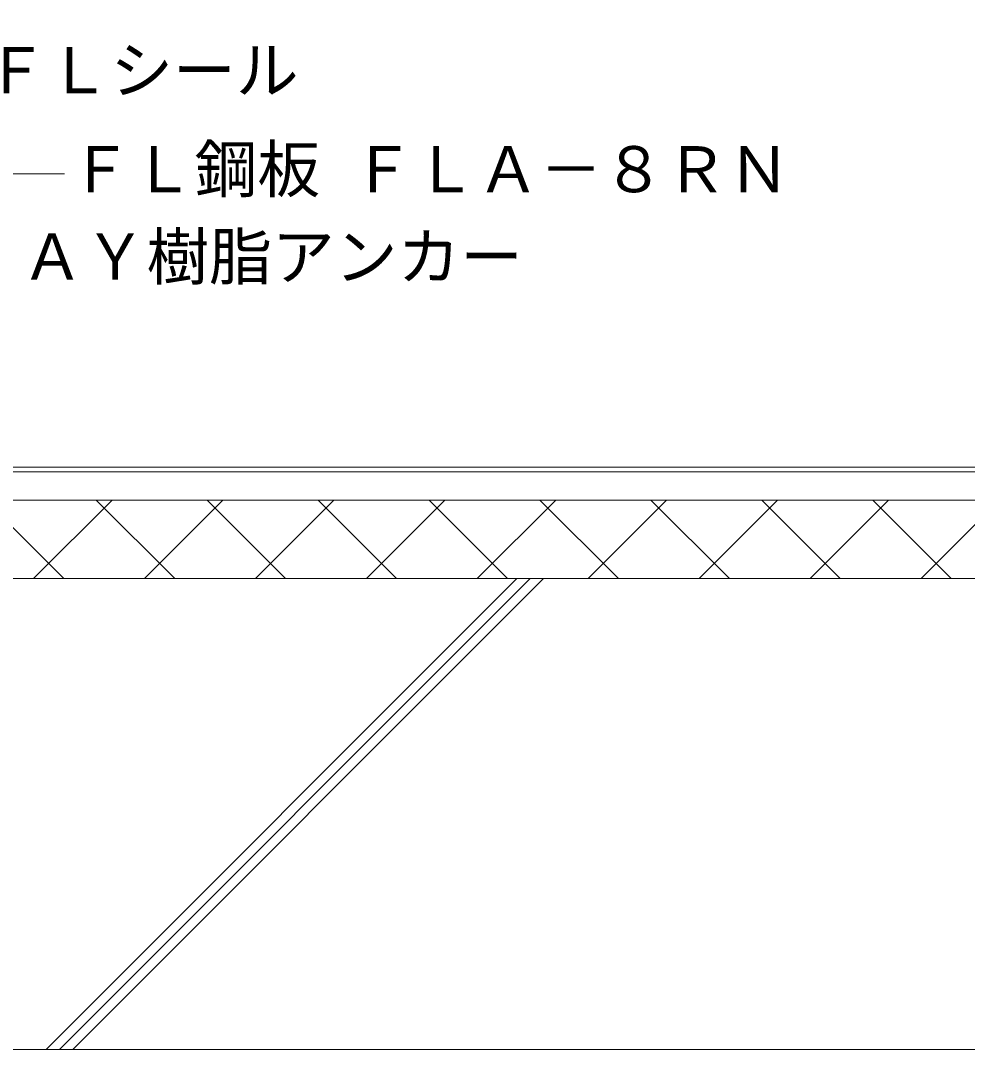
# Model space of a CAD drawing. Units: millimetres, scale not verified. Extents: x -597 to 717, y -504 to 387.
# Drawn here: x -362.5 to -60.7, y -260.9 to 66.8 of the extents above; entities that cross this region are included whole.
import ezdxf
from ezdxf.enums import TextEntityAlignment as Align

# ---------------------------------------------------------------- set-up
doc = ezdxf.new("R2010")
doc.units = ezdxf.units.MM
doc.header["$LTSCALE"] = 5
for name, color, linetype, lineweight in [('0-0', 7, 'Continuous', 9), ('1-0', 7, 'Continuous', 9), ('4-0', 7, 'Continuous', 9), ('4-1_ＡＹパネルＶ', 7, 'Continuous', 9), ('E-0', 7, 'Continuous', 9)]:
    doc.layers.add(name, color=color, linetype=linetype, lineweight=lineweight)
doc.styles.add('ＭＳ ゴシック', font='')
doc.styles.get('ＭＳ ゴシック').set_extended_font_data('MS Gothic')

msp = doc.modelspace()

# ---------------------------------------------------------------- linework, layer by layer
at = {"layer": '0-0'}
for p, q in [((-354.326, -260.877), (-204.326, -110.877)), ((-350.083, -260.877), (-200.083, -110.877)), ((-345.841, -260.877), (-195.841, -110.877)), ((-397.481, -260.877), (601.399, -260.877))]:
    msp.add_line(p, q, dxfattribs=at)
msp.add_lwpolyline([(-447.481, 189.123), (-447.481, -110.877), (601.399, -110.877)], dxfattribs=at)
at = {"layer": '1-0'}
for p, q in [((-381.717, -76.877), (106.068, -76.877)), ((-381.096, -75.377), (105.666, -75.377))]:
    msp.add_line(p, q, dxfattribs=at)
at = {"layer": '4-0'}
for p, q in [((-401.822, -85.877), (149.619, -85.877)), ((-373.743, -85.877), (-348.743, -110.877)), ((-358.364, -110.877), (-333.364, -85.877)), ((-338.387, -85.877), (-313.387, -110.877)), ((-323.009, -110.877), (-298.009, -85.877)), ((-303.032, -85.877), (-278.032, -110.877)), ((-287.654, -110.877), (-262.654, -85.877)), ((-267.677, -85.877), (-242.677, -110.877)), ((-252.298, -110.877), (-227.298, -85.877)), ((-232.321, -85.877), (-207.321, -110.877)), ((-216.943, -110.877), (-191.943, -85.877)), ((-196.966, -85.877), (-171.966, -110.877)), ((-181.588, -110.877), (-156.588, -85.877)), ((-161.611, -85.877), (-136.611, -110.877)), ((-146.232, -110.877), (-121.232, -85.877)), ((-126.255, -85.877), (-101.255, -110.877)), ((-110.877, -110.877), (-85.877, -85.877)), ((-90.9, -85.877), (-65.9, -110.877)), ((-75.522, -110.877), (-50.522, -85.877))]:
    msp.add_line(p, q, dxfattribs=at)
msp.add_lwpolyline([(-447.481, -110.877), (601.399, -110.877), (601.399, -85.877)], dxfattribs=at)
at = {"layer": '4-1_ＡＹパネルＶ'}
for p, q in [((-399.891, -76.877), (149.19, -76.877)), ((149.619, -85.877), (-447.481, -85.877))]:
    msp.add_line(p, q, dxfattribs=at)
at = {"layer": 'E-0'}
msp.add_lwpolyline([(-421.092, -73.111), (-368.478, 18.018), (-348.478, 18.018)], dxfattribs=at)

# ---------------------------------------------------------------- texts
at = {"layer": 'E-0', "style": 'ＭＳ ゴシック'}
for s, p in [('ＦＬシール', (-373.892, 39.31)), ('ＦＬ鋼板 ＦＬＡ－８ＲＮ', (-347.028, 7.768)), ('ＡＹ樹脂アンカー', (-362.379, -20.07))]:
    msp.add_text(s, height=14.66, dxfattribs=at).set_placement(p, align=Align.BOTTOM_LEFT)

doc.saveas('drawing.dxf')
